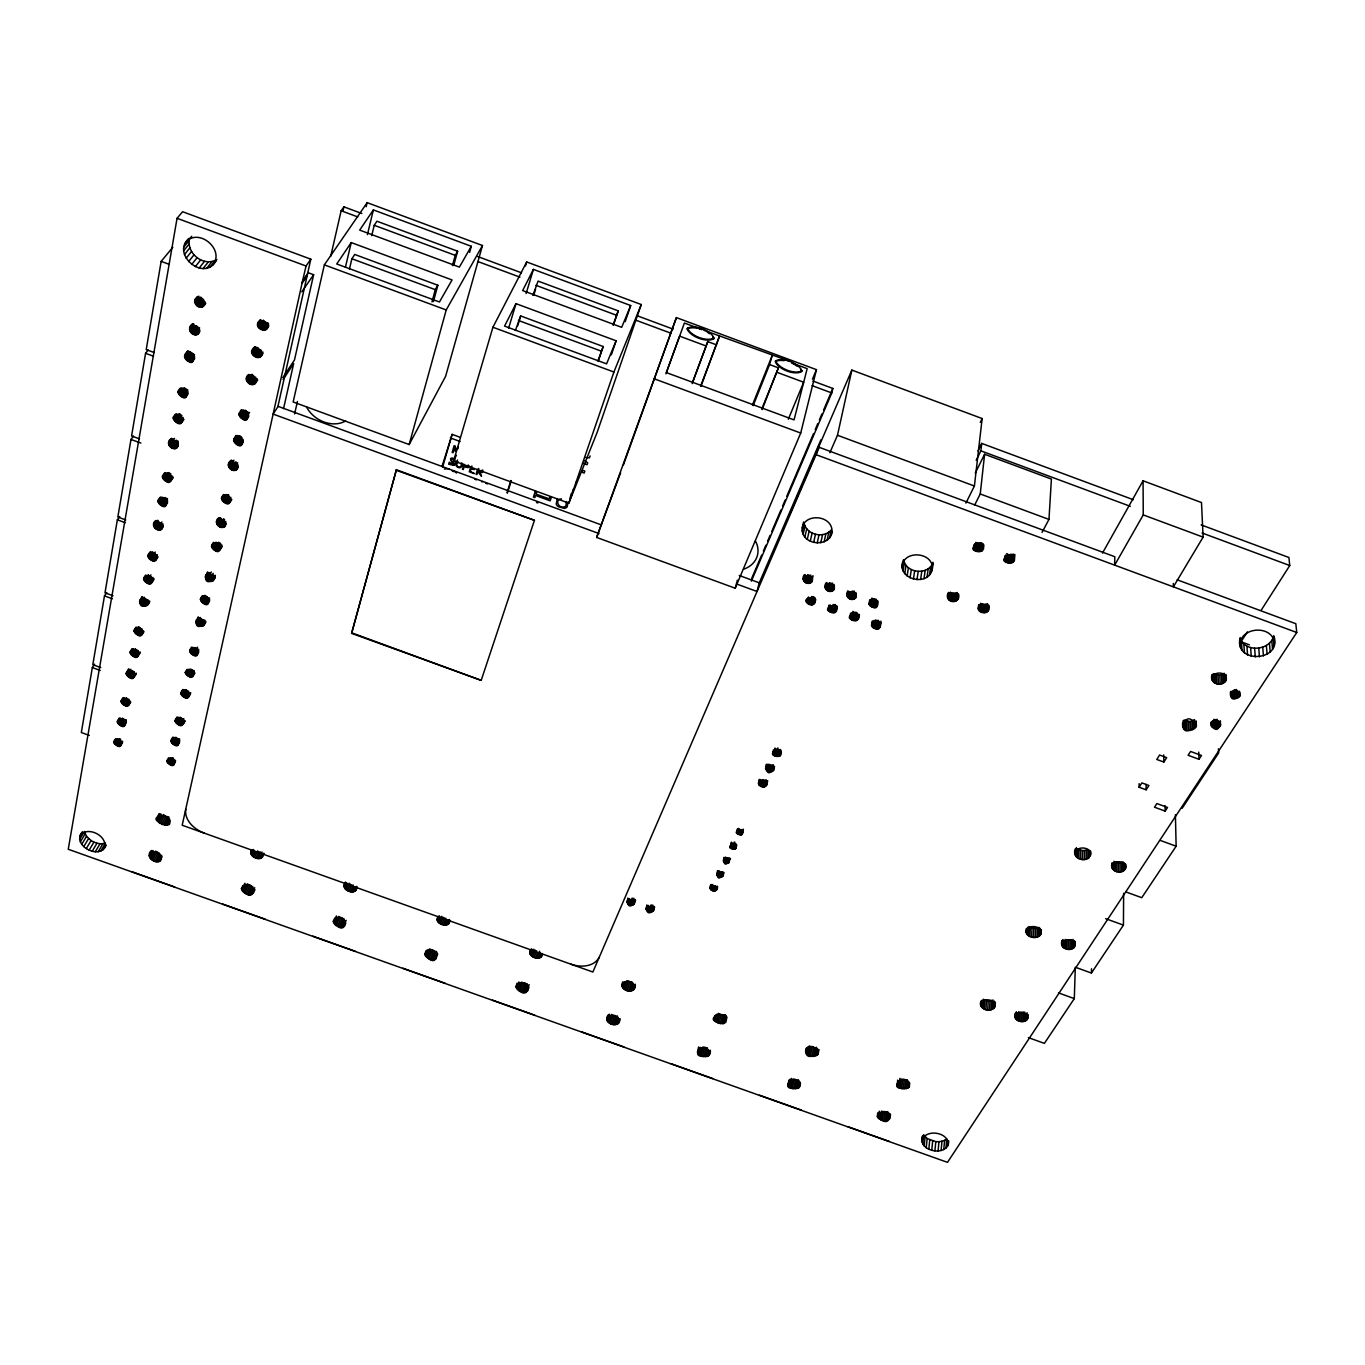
<?xml version="1.0" encoding="UTF-8"?>
<svg xmlns="http://www.w3.org/2000/svg" width="1365" height="1365" viewBox="0 0 1365 1365"><rect width="100%" height="100%" fill="white"/><g stroke="black" fill="none" stroke-linecap="round" stroke-linejoin="round"><path stroke-width="1.5" d="M869.01 603.893C878.377 588.554 881.927 618.123 869.01 603.893L869.744 599.73M871.518 625.272C880.835 610.172 884.332 639.349 871.518 625.272L872.235 621.092M1075.381 967.256L1091.403 973.04L1123.429 925.112L1123.634 893.29M1111.929 863.345C1109.506 870.682 1119.522 874.624 1124.419 870.256L1124.453 862.97M1124.419 870.256L1125.357 863.755M1125.323 869.232L1125.869 864.403M106.163 845.054C100.345 861.025 71.031 845.259 82.292 831.916M1121.723 871.689L1121.791 862.578L1123.259 861.98L1123.19 871.109M1118.396 872.03L1118.481 862.919L1115.29 862.083L1115.188 871.194M1120.085 872.013L1120.17 862.885L1121.791 862.578M877.303 1116.451C890.833 1099.388 894.826 1133.888 877.303 1116.451L877.763 1112.799M1116.724 871.757L1116.826 862.629M1112.168 868.225L1112.236 862.748M1112.833 869.369L1112.902 863.909M1113.874 870.392L1113.976 861.281M449.75 920.88C449.358 929.36 433.046 923.508 438.063 916.7M902.316 567.942C901.241 549.293 934.479 551.358 932.227 569.478C927.859 588.059 894.28 578.453 903.613 559.701C905.797 572.754 926.306 575.62 932.414 564.086L931.271 572.362M113.653 741.929C123.038 730.446 124.727 756.637 113.653 741.929L115.598 738.772M117.339 721.914C126.808 710.227 128.498 736.844 117.339 721.914L119.301 718.775M542.468 954.016C541.854 962.342 525.542 956.592 530.814 949.852M121.075 701.559C130.648 689.649 132.337 716.693 121.075 701.559L123.055 698.436M126.194 673.764C135.886 661.564 137.575 689.206 126.194 673.764L129.163 669.089M1091.403 973.04L1091.488 968.775M130.102 652.555C139.878 640.134 141.568 668.236 130.102 652.555L132.081 649.467M1075.262 848.894C1071.662 857.459 1083.264 862.868 1089.116 857.595L1089.304 850.344M1089.116 857.595L1090.26 850.992M1090.123 856.435L1090.789 851.487M134.06 630.988C143.939 618.311 145.628 646.891 134.06 630.988L136.056 627.9M1086.13 859.233L1086.369 850.173L1088.007 849.491L1087.768 858.551M139.793 599.815C163.083 597.392 133.053 617.304 141.806 596.761M948.692 1140.816C948.999 1157.537 916.853 1151.992 922.484 1136.021M1084.305 859.592L1084.561 850.532L1086.369 850.173M143.632 578.999C153.75 565.758 155.422 595.498 143.632 578.999L145.645 575.962M1080.534 859.302L1080.807 850.241L1077.599 848.706L1077.292 857.766M1082.394 859.609L1082.667 850.549L1080.807 850.241M147.847 556.084C158.067 542.587 159.739 572.839 147.847 556.084L150.884 551.562M1061.902 940.98C1059.325 948.061 1069.102 951.9 1073.846 947.822L1074.084 940.468M1073.846 947.822L1074.869 941.355M1074.682 946.866L1075.296 942.089M1028.357 1037.605L1044.396 1043.372L1074.306 998.617L1075.296 967.683M1078.794 858.67L1079.084 849.61M153.835 523.46C156.907 519.024 165.353 524.86 161.821 529.159C156.787 532.777 149.826 524.314 155.883 520.457M157.913 501.33C168.39 487.203 170.062 518.7 157.913 501.33L160.985 496.877M958.588 594.116C961.25 605.343 942.754 602.596 948.402 592.546M1071.286 949.136L1071.593 939.956L1066.833 939.973L1066.492 949.153M1075.347 855.309L1075.535 849.883M1072.685 948.59L1072.992 939.41M1076.132 856.623L1076.439 847.563M162.401 476.965C172.997 462.564 174.652 494.625 162.401 476.965L165.489 472.546M149.604 853.705C153.58 848.723 164.943 855.377 160.422 860.888C154.467 864.659 144.861 856.179 151.396 850.463M1068.095 949.426L1068.42 940.246M1069.716 949.426L1070.041 940.246M168.868 441.731C172.075 436.971 180.828 443.233 177.092 447.72C171.956 451.593 164.721 442.704 170.949 438.813M958.093 598.297L956.524 594.526L952.634 593.161L951.61 601.538M1065.007 948.607L1065.348 939.444M158.835 822.583L163.356 814.53C186.869 836.336 136.637 817.243 164.909 815.878M173.219 418.151C184.087 403.067 185.725 436.51 173.219 418.151L176.341 413.834M1062.038 945.809L1062.26 940.297M1062.721 946.883L1062.994 939.547M1063.727 947.839L1064 940.502M177.996 392.182C188.984 376.791 190.622 410.848 177.996 392.182L181.136 387.899M215.96 260.937C204.136 282.265 170.489 253.941 189.018 238.363M948.368 1144.501C948.573 1132.25 926.63 1128.65 922.109 1139.707M166.786 760.988C176.409 749.607 177.638 775.61 166.786 760.988L168.629 757.797M184.531 356.64C195.69 340.806 197.311 375.716 184.531 356.64L188.745 350.993M210.056 267.045L215.363 260.288C203.027 266.175 187.363 253.702 189.274 240.445L183.797 247.116M170.915 741.161C180.624 729.575 181.869 755.988 170.915 741.161L172.775 737.987M190.503 326.559C194.939 322.447 203.044 330.671 197.635 334.374C191.305 337.036 186.22 327.361 192.636 323.778M175.112 720.993C184.923 709.203 186.152 736.042 175.112 720.993L176.972 717.819M988.891 605.258C991.587 620.478 968.519 607.527 983.551 604.473M194.632 301.699C194.325 296.768 200.962 296.87 203.522 299.669L198.232 306.562L197.123 305.897L194.632 301.699L198.881 296.205M180.863 693.454C190.793 681.357 192.004 708.81 180.863 693.454L182.722 690.298M185.231 672.45C195.28 660.131 196.475 688.028 185.231 672.45L187.107 669.311M988.482 609.472L986.946 605.736L981.64 603.842L980.787 612.271M189.684 651.071C199.836 638.53 201.03 666.888 189.684 651.071L191.578 647.948M196.116 620.188C219.134 617.645 189.291 637.609 198.01 617.099M1026.361 928.439C1023.477 936.748 1036.359 940.656 1040.693 934.564L1040.881 930.913M1040.693 934.564L1041.41 929.684M200.416 599.576C210.824 586.455 211.984 615.973 200.416 599.576L202.327 596.488M980.599 1004.947C981.06 997.201 995.716 998.685 995.102 1006.244C992.201 1013.615 977.596 1009.725 980.906 1001.296M1036.905 937.158L1037.4 928.029L1038.953 927.398L1038.475 936.544M1039.755 935.656L1040.13 928.354M205.501 575.143C229.064 572.379 198.829 593.212 207.412 572.089M1035.165 937.482L1035.66 928.354L1037.4 928.029M211.507 546.324C222.171 532.606 223.297 563.318 211.507 546.324L213.435 543.287M1015.253 1013.359C1012.574 1020.184 1022.095 1023.938 1026.685 1020.116L1027.111 1012.745M1031.548 937.175L1032.042 928.046L1028.937 926.579L1028.408 935.707M1026.685 1020.116L1027.691 1015.543M1027.487 1019.228L1028.152 1014.519M1033.339 937.482L1033.851 928.354L1032.042 928.046M216.83 520.833C219.953 516.345 228.518 522.249 224.798 526.583C219.68 530.234 212.855 521.805 218.758 517.83M1022.777 1021.6L1023.306 1012.369L1024.791 1012.13L1024.262 1021.344M1029.858 936.561L1030.387 927.449M1025.593 1020.849L1026.019 1013.461M221.471 498.498C232.374 484.234 233.466 516.055 221.471 498.498L223.416 495.512M1019.655 1021.31L1020.218 1012.096L1026.071 1014.093L1027.947 1018.205M1021.208 1021.583L1021.754 1012.369L1023.306 1012.369M1026.497 933.387L1026.719 929.753M1027.265 934.615L1027.691 927.33M228.757 463.605C231.965 458.879 240.752 465.09 236.879 469.543C231.692 473.382 224.679 464.663 230.702 460.636M233.62 440.247C244.813 425.317 245.854 458.486 233.62 440.247L236.537 435.862M1016.976 1020.065L1017.42 1012.693M1018.222 1020.798L1018.785 1011.584M1042.058 532.401L1048.968 519.417L1051.408 479.064L984.609 454.255L975.258 473.126M185.759 809.155C184.156 820.587 194.598 829.562 204.375 833.179M238.977 414.533C250.29 399.28 251.314 433.08 238.977 414.533L241.912 410.183M1015.321 1018.136L1015.662 1012.608M1015.987 1019.16L1016.447 1011.789M246.724 377.303C250.102 372.201 259.196 378.907 255.119 383.565C249.795 387.677 242.509 378.532 248.703 374.454M259.469 349.747C269.349 362.1 242.526 356.623 254.948 346.693M265.288 322.208C275.286 333.964 249.386 330.228 260.067 320.024M1015.031 1017.044L1017.437 1013.308L1021.822 1012.557M1026.156 932.09C1026.565 923.9 1042.041 925.248 1041.222 933.336M994.607 1007.404L995.017 1001.91M995.102 1006.244L995.375 1002.575M992.509 1009.23L993.055 1001.893M993.737 1008.411L994.266 1001.074M989.352 1010.083L990.052 1000.92L993.191 1000.067M991.024 1009.793L991.707 1000.63M241.4 888.683C256.193 872.883 256.995 909.551 241.4 888.683L243.021 885.407M985.871 1009.776L986.588 1000.613L984.967 1000.033L984.25 1009.196M987.612 1010.083L988.311 1000.903L986.588 1000.613M981.725 1007.336L982.305 1000.016M982.834 1008.36L983.568 999.197M980.957 1006.176L981.401 1000.682M1012.847 562.397C1020.235 543.168 989.369 564.666 1012.847 562.397L1013.547 554.071M1013.734 561.663L1014.246 555.418M1014.383 560.759L1014.895 554.514M1010.561 563.25L1011.26 554.941L1012.472 554.617L1011.772 562.943M1061.748 944.648C1062.209 937.431 1075.944 938.574 1075.176 945.774M1008.035 563.131L1008.752 554.804L1006.568 553.729M1009.281 563.318L1009.998 554.992L1011.26 554.941M1075.023 853.91C1075.398 845.259 1091.761 846.419 1090.703 855.104M1005.032 561.22L1005.596 554.992M1005.834 562.039L1006.397 555.811M1006.858 562.687L1007.575 554.378M1004.504 560.264L1004.862 556.101M947.515 1146.481L948.01 1140.952M943.761 1149.552L944.631 1140.338L946.798 1138.973L945.945 1148.204M941.099 1150.49L941.969 1141.259L944.631 1140.338M988.141 610.445L988.533 606.231M938.079 1150.917L938.966 1141.703L941.969 1141.259M985.598 612.544L986.417 604.115L984.011 604.456L983.175 612.885M986.656 612.015L987.475 603.586M934.906 1150.849L935.81 1141.635L927.159 1138.546L923.696 1134.742L922.74 1143.938M987.509 611.315L988.124 604.985M928.814 1149.228L929.736 1140.014M984.421 612.834L985.24 604.405M931.766 1150.268L932.67 1141.055M926.221 1147.76L927.159 1138.546M981.947 612.697L982.783 604.268M1111.878 866.98C1112.304 859.353 1126.842 860.325 1125.852 868.055M978.21 608.909L978.637 604.712M978.466 609.916L978.893 605.702M924.173 1145.969L925.112 1136.772M978.995 610.837L979.643 604.524M979.797 611.639L980.65 603.228M981.913 550.982C989.096 531.668 958.486 553.286 981.913 550.982L982.561 544.789M982.783 550.232L983.431 544.038M983.431 549.327L983.858 545.198M922.04 1141.823L922.604 1136.294M979.626 551.835L980.514 543.577L981.708 543.253L980.838 551.528M977.101 551.716L978.005 543.458L975.821 542.383L974.917 550.624M978.364 551.904L979.251 543.645L980.514 543.577M974.115 549.805L974.781 543.611M974.593 505.221L980.241 493.959L984.609 454.255M975.941 551.272L976.828 543.031M973.552 548.832L974.013 544.703M908.578 1087.649C909.482 1066.782 881.5 1093.075 908.578 1087.649L909.192 1082.172M976.197 460.312L980.872 450.842L981.708 443.403L1133.325 499.709M909.329 1086.779L909.738 1083.11M904.705 1089.065L905.763 1079.937L901.19 1079.101L900.115 1088.246M965.908 503.088L974.405 486.008L982.152 418.543L851.845 370.086L803.985 481.111M906.189 1088.843L907.247 1079.698M907.503 1088.349L908.339 1081.046M901.582 1088.758L902.64 1079.63M903.135 1089.048L904.193 1079.903M333.265 921.443C348.672 905.916 348.382 942.106 333.265 921.443L334.732 918.099M898.818 1087.513L899.91 1078.367M956.302 600.856L957.292 592.478M957.155 600.139L957.889 593.86M957.769 599.269L958.264 595.089M952.838 601.726L953.845 593.348L956.251 593.007L955.261 601.385M954.084 601.675L955.091 593.297M897.078 1085.584L897.726 1080.107M897.795 1086.608L898.443 1081.131M950.467 601.112L951.49 592.751M887.915 1120.238L888.803 1112.936M888.956 1119.556L889.622 1114.079M889.69 1118.72L890.134 1115.051M890.082 1117.73L890.526 1114.079M883.633 1120.887L884.759 1111.758M948.112 598.757L948.897 592.478M948.658 599.679L949.443 593.4M885.168 1120.921L886.295 1111.793M949.46 600.481L950.484 592.12M886.636 1120.699L887.745 1111.571M880.647 1120.102L881.79 1110.974M882.097 1120.614L883.24 1111.485M947.856 597.751L948.368 593.57M877.661 1117.508L878.122 1113.857M878.36 1118.498L879.282 1111.195M879.384 1119.385L880.306 1112.083M1196.371 726.248C1184.837 702.907 1173.746 743.993 1196.371 726.248L1196.184 720.908M1212.001 678.849C1212.325 670.727 1227.732 671.239 1226.299 679.702C1223.381 687.568 1209.271 684.275 1211.83 675.317M1220.651 724.661C1201.558 710.585 1217.614 744.027 1220.464 721.095M932.312 566.475L932.875 562.329M932.227 569.478L933.08 563.284M929.514 574.938L930.657 566.646M1240.205 637.523C1233.226 664.072 1282.605 661.94 1273.886 635.919M927.04 577.054L928.2 568.761M924.02 578.606L925.197 570.314M1240.068 695.621C1232.356 679.258 1224.593 708.23 1240.068 695.621L1239.83 692.072M920.607 579.477L921.802 571.201M917.007 579.647L918.218 571.372M913.424 579.101L914.652 570.826M910.063 577.873L911.308 569.597M907.128 576.013L908.39 567.755M904.756 573.658L906.036 565.4M903.135 570.911L904.415 562.653M424.805 954.084C440.776 938.83 439.411 974.559 424.805 954.084L426.102 950.688M818.096 1054.172C811.356 1032.674 795.181 1064.854 818.096 1054.172L819.034 1049.531M815.059 1056.271L816.526 1047.262M816.338 1055.776L817.516 1048.576M817.379 1055.06L818.249 1049.651M812.056 1056.51L813.523 1047.501L809.206 1045.948L807.722 1054.957M813.608 1056.527L815.076 1047.518M879.077 628.054L880.118 621.775M809.018 1055.691L810.503 1046.699M879.811 627.422L880.852 621.143M880.34 626.654L881.022 622.457M810.486 1056.22L811.97 1047.211M876.04 628.821L877.439 620.444L878.531 620.393L877.132 628.77M799.173 1087.547C799.02 1066.628 773.597 1093.502 799.173 1087.547L800.095 1082.155M799.873 1086.694L800.487 1083.076M805.521 1051.903L806.118 1048.303M805.913 1053.012L806.817 1047.603M806.664 1054.036L807.858 1046.836M878.156 628.514L879.214 622.235M94.612 664.141L92.325 667.604L81.32 732.527L89.288 735.394M106.794 592.512L104.474 595.908L92.82 664.704L100.72 667.553M119.728 516.499L117.356 519.826L104.986 592.854L112.988 595.737M133.497 436.049L130.989 439.445L117.834 517.045L125.785 519.946M148.137 350.037L145.577 353.313L131.569 435.981L139.503 438.882M172.843 247.253L161.155 261.38L146.209 349.628L154.126 352.528M795.488 1088.963L797.024 1079.937L792.536 1079.135L790.983 1088.144M877.371 606.043L878.07 601.88M873.907 628.258L875.323 619.898M796.921 1088.724L798.44 1079.715M874.948 628.651L876.347 620.273M798.167 1088.246L799.395 1081.029M792.434 1088.656L793.969 1079.647M874.658 607.425L876.091 599.099M871.774 626.16L872.491 621.979M872.286 626.996L873.361 620.717M875.699 607.152L876.774 600.907M793.969 1088.929L795.505 1079.92M873.003 627.712L874.078 621.433M876.62 606.691L877.678 600.446M277.846 406.804L310.828 259.179L182.62 211.729L177.058 218.298L68.25 849.269L947.498 1162.349L1296.75 632.49L1295.829 623.72L1177.125 579.784M872.457 607.288L873.89 598.979L872.866 598.604L871.416 606.913M789.704 1087.41L791.256 1078.401M873.566 607.459L874.982 599.15M869.778 605.616L870.87 599.389M870.512 606.35L871.962 598.041M787.912 1085.516L788.851 1080.107M788.663 1086.523L789.908 1079.323M869.266 604.78L870 600.634M856.486 620.563C866.639 605.923 836.114 618.294 856.486 620.563L857.612 614.301M857.391 620.102L858.141 615.922M858.124 619.454L858.875 615.291M858.636 618.686L859.387 614.523M854.354 620.87L855.872 612.527L856.964 612.476M855.446 620.819L856.589 614.557M851.333 619.761L852.869 611.418M847.938 590.806C844.014 596.044 851.112 602.426 855.514 598.007L856.282 593.877M852.238 620.324L853.773 611.981M853.261 620.7L854.797 612.356L855.872 612.527M852.818 599.406L854.371 591.113M849.815 617.321L850.6 613.158M850.088 618.208L850.856 614.045M853.859 599.133L855.019 592.922M850.6 619.045L851.76 612.8M854.78 598.655L855.923 592.444M850.617 599.269L852.169 590.994M851.726 599.44L853.279 591.164M847.938 597.597L849.115 591.403M848.672 598.331L849.849 592.12M849.576 598.894L850.753 592.683M847.153 595.857L847.938 591.728M847.409 596.761L848.211 592.632M469.338 465.977L468.093 467.615L464.134 466.693L463.281 469.543L462.445 469.236L463.946 464.219M834.766 612.595C844.816 597.887 814.427 610.36 834.766 612.595L835.994 606.367M835.67 612.134L836.899 605.906M836.404 611.503L837.206 607.34M831.558 612.731L833.213 604.439M832.65 612.902L834.305 604.61M833.742 612.851L835.38 604.558M826.115 582.804C822.088 587.991 829.272 594.406 833.64 589.987L834.459 585.858M829.63 611.793L830.875 605.582M830.534 612.356L831.78 606.145M830.961 591.369L832.633 583.128M828.094 609.353L828.93 605.207M832.002 591.096L833.23 584.92M828.367 610.24L829.203 606.111M828.896 611.076L830.142 604.866M832.906 590.636L834.134 584.442M828.76 591.25L830.432 583.009M829.869 591.42L831.541 583.179M515.987 986.588C532.521 971.607 530.115 1006.875 515.987 986.588L517.113 983.141M826.064 589.578L827.344 583.401M826.815 590.294L828.077 584.135M827.719 590.874L829.408 582.633M825.279 587.82L826.115 583.708M825.552 588.742L826.815 582.565M829.476 538.1L831.183 529.995C823.47 538.868 806.34 534.79 804.104 523.051L802.262 531.104C804.565 546.921 833.367 546.785 831.95 529.484C829.749 513.513 800.675 513.684 802.262 531.104M831.131 535.472L831.968 531.429M779.978 755.92C784.704 740.768 760.97 757.473 779.978 755.92L781.07 750.784M812.021 604.9C826.013 592.939 792.57 598.587 812.021 604.9L813.779 596.642M723.587 1023.579C736.946 1006.278 694.734 1019.228 723.587 1023.579L725.463 1014.707M780.661 755.357L781.377 751.927M813.045 604.627L814.359 598.433M724.832 1023.085L726.334 1015.97M827.105 540.25L828.811 532.162M813.95 604.166L815.263 597.972M725.822 1022.351L726.948 1017.027M814.666 603.518L815.536 599.389M773.887 769.996C762.677 751.535 764.895 786.001 774.62 766.567M777.112 756.585L778.579 749.726M809.855 604.78L811.612 596.522M720.601 1023.835L722.512 1014.963L724.03 1014.963L722.153 1023.835M778.152 756.551L779.62 749.709M824.153 541.837L825.876 533.732M810.947 604.934L812.704 596.693M779.125 756.329L780.592 749.47M709.066 1055.435C708.23 1034.243 683.848 1061.561 709.066 1055.435L710.227 1050.095M716.267 1022.283L718.178 1013.41L722.512 1014.963M709.715 1054.548L710.482 1050.982M770.935 771.856L772.419 764.997M774.211 755.528L775.695 748.685M807.159 603.108L808.507 596.932M804.275 574.767C800.146 579.937 807.415 586.387 811.731 581.934L813.062 575.791M820.792 542.741L822.549 534.636M717.581 1023.033L719.491 1014.161M775.081 756.056L776.566 749.197M807.909 603.825L809.24 597.648M771.908 771.635L773.392 764.775M772.744 771.242L773.853 766.089M776.071 756.415L777.913 747.849M808.814 604.388L810.145 598.211M719.048 1023.562L720.959 1014.69M773.426 770.679L774.16 767.249M705.466 1056.868L707.411 1047.979L704.374 1047.689L702.429 1056.578M713.963 1019.194L714.731 1015.645M767.898 771.361L769.382 764.485M759.179 779.517L758.718 784.551L762.796 786.991L764.775 786.752L766.277 779.859M809.087 583.333L810.861 575.143M714.39 1020.303L715.55 1014.98M706.882 1056.629L708.418 1049.514M764.775 786.752L766.738 781.189M772.709 753.275L773.46 749.863M768.87 771.72L770.372 764.844M810.11 583.06L811.441 576.917M715.175 1021.361L716.71 1014.263M765.611 786.359L767.403 780.644M772.982 754.094L773.733 750.682M708.094 1056.135L709.254 1050.811M766.277 785.796L767.71 780.917M769.911 771.89L771.396 765.014M773.494 754.862L774.979 748.02M806.647 602.272L807.534 598.16M811.015 582.599L812.346 576.439M765.526 768.614L766.26 764.383M761.772 786.82L763.291 779.944M765.799 769.433L766.942 764.281M806.886 583.213L808.677 575.023M766.311 770.184L767.437 765.031M703.948 1056.851L705.893 1047.962M762.796 786.991L764.315 780.097M767.028 770.833L768.154 765.697M807.978 583.384L809.769 575.194M763.82 786.974L765.321 780.08M817.243 542.929L819 534.841M310.828 259.179L306.033 266.004L302.075 283.186L182.193 825.245L592.871 972.034L819.068 447.669M804.19 581.541L805.538 575.399M699.682 1055.316L701.252 1048.218M759.23 785.302L760.373 780.132M759.93 785.95L761.073 780.78M813.659 542.383L815.451 534.295M804.923 582.275L806.288 576.115M829.852 452.736L837.479 435.264L851.845 370.086M700.979 1056.049L702.924 1047.177M760.8 786.462L762.318 779.586M805.845 582.838L807.653 574.648M810.281 541.154L812.09 533.067M697.396 1052.313L698.59 1047.006M697.839 1053.405L699.017 1048.081M803.371 579.784L804.292 575.689M758.445 783.749L759.213 780.319M698.607 1054.411L700.177 1047.313M758.718 784.551L759.861 779.398M803.661 580.688L805.009 574.563M283.545 408.647L293.68 363.534L283.152 379.521M307.671 272.522L313.626 274.723L294.482 359.968L282.777 377.696M741.587 834.715C748.532 824.716 726.726 832.94 741.587 834.715L742.765 829.511M742.236 834.407L743.413 829.22M735.496 848.723C738.892 837.462 721.044 849.764 735.496 848.723L736.281 845.242M736.008 848.296L736.793 844.833M739.25 834.749L740.427 829.562M740.052 834.885L741.229 829.698M807.312 539.277L809.121 531.19M740.854 834.868L742.014 829.681M324.358 264.861L293.151 401.975L409.159 444.546L445.604 376.331L482.476 245.512L367.151 202.651L324.358 264.861L446.219 309.957L482.476 245.512M729.354 862.424C722.409 846.454 721.71 875.682 730.48 858.449M732.527 849.047L734.114 842.103M736.622 832.377L737.407 828.913M736.844 832.991L737.629 829.528M733.329 849.184L734.899 842.239M737.236 833.571L738.431 828.384M804.889 536.889L806.732 528.818M734.114 849.167L735.291 843.962M737.8 834.066L738.977 828.879M734.848 849.013L736.042 843.809M738.482 834.476L739.659 829.272M294.601 413.902L297.451 401.464M330.705 256.364L341.148 210.756L343.929 206.849L361.879 213.52M342.973 210.995L343.929 206.849M722.768 876.381C716.284 860.667 714.851 888.888 723.569 872.9M725.89 863.158L727.084 857.937M723.109 875.886L723.911 872.389M730.139 847.307L731.333 842.103M726.675 863.294L727.886 858.073M730.531 847.87L731.725 842.666M727.46 863.277L728.671 858.073M731.094 848.382L732.271 843.178M803.166 534.107L805.026 526.054M728.193 863.124L729.388 857.92M731.759 848.774L732.954 843.57M728.842 862.834L729.644 859.353M711.08 884.503C706.115 890.799 718.894 894.126 717.427 886.175M723.296 860.837L724.098 857.357M723.518 861.434L724.32 857.954M720.123 877.234L721.334 872.013M723.911 861.998L724.713 858.517M720.908 877.217L722.119 871.996M724.457 862.492L725.668 857.271M721.624 877.064L722.836 871.843M802.211 528.05L803.593 522.01M725.139 862.885L726.334 857.681M722.273 876.774L723.075 873.293M716.966 875.392L717.785 871.911M713.639 890.987L714.868 885.766M717.359 875.938L718.587 870.716M714.424 890.987L715.635 885.749M717.922 876.432L719.133 871.211M715.141 890.833L715.96 887.352M718.587 876.825L719.799 871.604M715.772 890.56L716.591 887.062M716.267 890.151L717.086 886.67M719.338 877.098L720.549 871.877M751.347 581.149L831.78 392.949L832.821 388.428L812.875 381.023M345.413 267.284L351.232 242.578L452.054 279.944L439.445 301.989L336.728 263.974L351.232 242.578M710.517 889.161L711.336 885.68M710.909 889.724L712.138 884.486M711.455 890.202L712.684 884.964M712.12 890.594L713.349 885.356M712.871 890.85L714.083 885.629M716.744 874.794L717.529 870.716M349.423 269.11L351.88 258.753L354.746 254.47L437.841 285.251L433.439 301.563M710.295 888.581L711.114 885.1M366.178 206.729L367.151 202.651M367.424 234.644L373.362 209.92L471.3 246.297L469.611 252.388M371.724 235.633L374.232 225.293L376.928 221.232L457.633 251.211L453.726 265.493M626.825 901.565C644.707 892.829 625.904 917.962 627.798 898.119M606.828 1018.973C608.5 1012.54 620.87 1015.884 619.232 1022.283C615.393 1028.152 603.176 1022.402 607.783 1015.475M800.709 433.046L816.458 369.659L676.392 317.601L596.642 537.435L735.223 588.23L800.709 433.046L653.681 378.6M621.945 985.223L625.016 981.947L632.66 982.305L630.34 991.041C625.409 991.741 619.505 986.861 622.901 981.742M645.901 908.425C663.8 899.74 644.962 924.753 646.822 904.961M630.34 991.041C639.008 989.779 632.49 980.906 626.791 980.735L624.453 989.471M653.699 910.472L654.62 907.008M632.968 990.256L634.35 985.001M633.923 989.506L635.305 984.25M634.554 988.567L635.476 985.069M650.115 912.093L651.958 905.149M651.071 912.093L652.914 905.149M651.941 911.905L653.323 906.701M631.756 990.768L633.599 983.79M652.709 911.564L654.074 906.36M653.306 911.086L654.21 907.606M625.784 990.239L628.122 981.503M647.419 911.12L648.819 905.916M617.68 1023.904L619.079 1018.648M648.239 911.598L649.638 906.394M618.618 1023.17L619.539 1019.672M627.269 990.768L629.589 982.032M619.232 1022.283L620.154 1018.768M649.16 911.922L651.003 904.978M735.223 588.23L737.373 580.142M628.821 991.041L631.142 982.305M613.602 1024.637L615.956 1015.884L612.987 1015.099L610.633 1023.852M623.344 988.55L625.221 981.554M615.103 1024.654L617.458 1015.901M645.952 909.141L646.891 905.677M646.242 909.858L647.164 906.394M646.737 910.523L648.136 905.319M616.485 1024.398L618.362 1017.403M431.988 301.904L435.281 289.653L437.841 285.251M622.065 986.349L623.003 982.868M612.083 1024.364L614.455 1015.611M622.525 987.475L623.942 982.237M607.408 1021.174L609.319 1014.178M608.227 1022.197L610.121 1015.202M609.319 1023.102L611.691 1014.366M351.607 633.36L396.396 469.748L534.432 520.321L481.197 680.367L351.607 633.36L396.396 469.748M452.429 265.595L455.228 255.357L457.633 251.211M606.947 1020.065L608.38 1014.826M409.159 444.546L446.219 309.957M632.882 905.063L634.316 899.876M633.65 904.722L635.066 899.535M634.23 904.227L635.578 900.166M629.197 904.756L630.63 899.569M630.101 905.08L632.029 898.17M631.074 905.251L632.985 898.324M632.012 905.234L633.923 898.324M626.893 902.299L627.849 898.835M627.183 903.016L628.139 899.552M627.678 903.681L629.129 898.494M628.361 904.278L629.811 899.091M762.148 409.517L778.408 367.85L769.587 364.574L772.146 355.634L752.422 404.996M710.261 887.984C711.097 884.52 717.666 886.209 716.608 889.656M356.675 887.608C356.521 896.242 340.158 890.287 344.935 883.411M803.354 578.862C804.463 572.805 815.468 576.644 811.731 581.934M758.411 782.947C759.469 778.221 768.307 780.439 766.738 785.131M442.004 466.557L452.122 434.36L459.92 437.227M442.618 467.052L452.122 434.36M825.262 586.916C826.388 580.876 837.393 584.681 833.64 589.987M449.46 469.287L448.658 469.099M453.624 460.875L492.919 327.242L526.685 261.961L641.26 304.531L597.205 432.21L568.847 503.156L453.624 460.875L456.388 455.279M455.04 459.101L453.231 458.316A3.259 2.645 27.8 0 0 451.815 458.077C446.44 458.213 460.858 470.823 449.273 462.155L448.675 464.185L453.743 465.311A2.116 1.723 27.7 0 0 454.34 463.127C448.539 460.005 452.992 456.883 455.21 461.285M457.616 460.039C451.269 465.823 462.581 472.256 462.291 463.349M458.026 461.797C453.538 466.728 462.325 470.038 461.438 463.042M525.491 265.936L526.685 261.961M508.633 328.163L515.987 303.661L616.127 340.789L611.332 354.849M470.771 466.728L469.27 471.744L474.338 473.604L470.277 471.454L471.027 468.963L474.338 469.509L471.215 468.366L471.932 465.96M847.153 594.952C848.313 588.946 859.319 592.734 855.514 598.007M526.122 293.526L533.408 269.383L630.698 305.538L625.204 321.645M515.356 330.535L520.662 315.946L603.193 346.522L598.433 360.667M517.608 326.013L520.662 315.946M477.596 469.236L476.078 474.235L476.914 474.542L477.784 471.693L481.521 476.231L480.019 472.478L481.828 472.529A2.167 1.775 26.6 0 0 482.732 471.829L482.852 470.14M478.757 468.468L477.955 471.096L481.214 471.949L481.999 470.208M532.862 295.437L538.066 281.088L618.243 310.862L613.533 324.802M533.766 295.198L535.609 289.158M483.039 481.589L481.572 481.726M540.148 957.616L541.24 954.169M541.205 956.967L542.297 953.538M507.029 492.663L510.902 480.514M507.371 493.072L511.244 480.941M525.764 992.065L527.965 985.155M526.924 991.536L529.125 984.643M537.418 958.145L539.602 951.269M527.811 990.802L528.92 987.356M538.868 958.008L540.506 952.855M532.947 956.967L535.165 950.074M522.914 992.321L525.696 983.687L527.163 983.704L524.399 992.321M534.363 957.599L536.582 950.723M535.882 958.008L537.537 952.855M518.615 990.785L521.396 982.169L525.696 983.687M530.712 955.108L532.384 949.955M519.929 991.519L522.71 982.902M531.702 956.114L533.92 949.238M521.396 992.048L524.177 983.431M516.141 987.697L517.267 984.25M516.653 988.806L518.888 981.913M517.489 989.864L519.724 982.971M529.688 952.855L530.797 949.426M530.029 953.999L531.702 948.846M700.962 386.278L719.526 336.08L700.74 385.851M597.904 361.077L603.193 346.522M613.039 325.177L618.243 310.862M212.786 264.998C224.884 250.512 200.433 228.484 186.834 241.025M692.192 383.616L707.753 341.608L716.591 344.884M947.89 596.727L949.682 594.167L953.145 593.28M572.31 492.356L573.539 488.772M568.847 503.156L613.909 372.014L641.26 304.531M590.107 455.893L589.458 457.787L585.687 457.531M623.481 464.817L676.392 317.601M665.915 373.874L679.599 336.148L706.251 346.045M687.209 329.016L687.499 328.231A15.322 7.576 20.8 0 1 702.258 328.777A15.322 7.576 20.8 0 1 713.963 338.059L713.656 338.827A15.254 7.508 20.8 0 1 698.914 338.315A15.254 7.508 20.8 0 1 687.209 329.016A15.322 7.576 20.8 0 1 696.321 328.061M699.136 328.658A15.322 7.576 20.8 0 1 701.968 329.562L702.258 328.777M596.642 537.435L620.614 472.785M434.684 959.595L437.227 952.804M447.601 924.549L449.495 919.464M448.624 923.883L449.887 920.505M435.827 959.066L437.721 953.964M692.993 381.074L707.753 341.608M431.886 959.868L435.077 951.371L429.634 948.914L426.409 957.394M444.905 925.095L446.816 920.01M446.338 924.958L448.232 919.874M433.353 959.868L436.527 951.371M427.552 958.315L430.76 949.835M440.434 923.917L442.994 917.144M428.9 959.066L432.108 950.586M441.868 924.566L444.427 917.792M430.367 959.595L433.558 951.098M443.386 924.958L445.928 918.184M424.993 955.21L426.938 950.125M438.148 922.04L440.076 916.956M425.556 956.336L428.115 949.545M439.172 923.047L441.748 916.29M437.056 919.754L438.336 916.376M437.431 920.914L439.359 915.83M104.286 848.262C108.552 836.404 88.333 825.757 80.364 835.107M820.894 439.837L759.077 583.316M753.173 405.627L769.587 364.574M775.576 360.94L775.269 361.725A15.22 7.49 22.1 0 0 787.213 371.126A15.22 7.49 22.1 0 0 801.613 371.519L801.938 370.734A15.288 7.542 22.1 0 0 789.96 361.367A15.288 7.542 22.1 0 0 775.576 360.94A15.22 7.473 22.1 0 0 787.537 370.342A15.22 7.473 22.1 0 0 801.938 370.734M761.858 408.835L778.408 367.85M789.96 361.367L703.913 330.279M481.197 680.367L351.863 632.865M616.127 340.789L606.572 363.858L504.572 326.099L515.987 303.661M630.698 305.538L621.689 327.327L522.641 290.574L533.408 269.383M788.322 419.226L803.678 382.234L777.146 372.372M812.465 379.18L816.458 369.659M534.432 520.321L396.14 470.225M751.654 578.504L761.704 554.992M763.376 551.068L765.884 545.198M767.557 541.274L770.065 535.404M771.737 531.48L780.951 509.93M782.623 506.006L785.131 500.119M786.803 496.212L813.574 433.507M815.246 429.583L817.754 423.696M819.427 419.789L821.952 413.902M823.624 409.995L832.821 388.428M343.28 927.006L346.147 920.317M344.372 926.46L345.806 923.115M354.678 891.345L356.845 886.346M355.668 890.68L357.118 887.335M340.516 927.296L344.117 918.935M341.967 927.279L344.85 920.59M788.868 516.175L793.901 504.487M795.59 500.597L798.098 494.744M799.788 490.854L802.296 485.019M336.165 925.743L339.783 917.382L338.639 916.444L335.005 924.805M352.034 891.925L354.217 886.926M337.53 926.494L341.148 918.15L339.783 917.382M353.45 891.772L355.617 886.772M338.998 927.023L342.615 918.662L341.148 918.15M334.101 923.73L337.001 917.058M349.013 891.379L351.914 884.725M350.532 891.789L353.433 885.117M345.243 888.837L347.427 883.837M346.3 889.861L349.201 883.206M333.504 922.586L336.421 915.915M347.58 890.731L350.481 884.076M343.997 885.373L345.447 882.046M344.048 886.516L345.516 883.189M344.475 887.694L346.676 882.711M1240.427 641.021C1245.324 626.125 1272.726 626.262 1274.501 642.949M1239.949 638.701C1245.562 652.197 1268.358 650.866 1273.238 637.404L1274.023 646.191M251.501 894.297L254.726 887.711M252.576 893.734L254.18 890.441M253.361 892.949L254.965 889.656M980.292 422.365L982.152 418.543M247.287 894.331L251.314 886.107L249.846 885.578L245.802 893.802M248.788 894.587L252.815 886.363M250.222 894.587L253.446 888.001M251.45 850.003C248.225 855.326 256.808 860.411 261.415 858.022L263.837 853.108M244.42 893.034L248.464 884.827L247.287 883.872L243.226 892.096M261.415 858.022L263.974 854.046M977.988 450.945L981.708 443.403M242.287 891.004L245.546 884.435M258.821 858.619L262.063 852.05M260.203 858.449L262.643 853.535M254.351 857.425L257.61 850.873M255.801 858.09L259.06 851.538M241.673 889.843L244.932 883.274M257.32 858.483L260.561 851.931M251.962 855.514L254.419 850.6M253.054 856.555L255.494 851.641M250.699 853.159L252.337 849.9M251.177 854.354L253.617 849.457M575.672 483.056L576.115 482.186M158.135 861.759L161.684 855.275M159.398 861.452L162.06 856.589M155.201 861.503L159.671 853.415L155.593 851.163L151.106 859.25M156.702 861.776L160.268 855.292M152.334 860.206L156.804 852.118M153.716 860.974L158.186 852.886M167.247 824.801L169.942 819.973M149.485 856.981L153.085 850.514M168.305 824.221L170.096 820.996M150.15 858.158L153.733 851.692M164.517 825.16L169.021 817.106L165.984 816.304L161.48 824.358M149.16 855.804L151.856 850.958M165.967 825.125L169.55 818.676M160.063 823.573L164.585 815.519M162.998 824.887L167.503 816.833M157.845 821.457L161.48 815.007M1102.493 553.064L1143.068 480.804L1201.49 502.542L1203.111 537.128L1173.388 586.848L1173.303 583.435M156.907 817.874L159.125 813.642M156.856 819.034L159.586 814.205M157.18 820.246L160.814 813.813M1143.068 480.804L1143.256 514.912L1114.676 565.127L1114.795 556.715L818.079 446.901L816.253 454.75L1296.75 632.49M471.3 246.297L459.391 267.113L359.678 230.105L373.362 209.92M170.847 764.946L173.594 760.151M171.853 765.117L174.601 760.322M172.826 765.082L175.573 760.305M173.679 764.861L175.505 761.67M168.083 763.393L170.847 758.599M168.902 764.059L172.587 757.677M169.84 764.571L173.509 758.206M175.01 745.171L178.696 738.806M176.034 745.341L179.702 738.977M166.991 761.807L168.833 758.616M177.006 745.307L179.753 740.547M167.434 762.625L170.198 757.848M177.859 745.085L179.702 741.895M172.229 743.601L175.914 737.236M183.354 723.945L185.196 720.788M173.048 744.266L176.733 737.919M174.003 744.812L177.689 738.448M179.242 725.054L182.944 718.724M170.949 740.359L172.809 737.185M180.265 725.225L183.968 718.894M171.137 741.997L173.901 737.236M181.255 725.19L184.019 720.447M171.581 742.816L174.345 738.056M182.125 724.969L183.968 721.795M182.842 724.542L184.684 721.368M176.443 723.467L180.146 717.137M102.819 849.917L105.634 845.106M177.262 724.15L180.965 717.819M178.218 724.696L181.92 718.348M187.943 697.481L190.725 692.755M175.164 720.174L177.006 717.017M188.66 697.054L190.52 693.898M98.195 851.726L102.904 843.707L105.446 843.075L100.754 851.095M175.334 721.846L178.115 717.086M175.778 722.682L178.559 717.939M185.026 697.6L188.745 691.287M95.294 851.76L100.02 843.741L102.904 843.707M186.067 697.771L188.848 693.045M187.056 697.737L189.837 692.993M182.193 695.979L185.913 689.683M183.029 696.679L186.749 690.366M92.24 851.231L96.966 843.212L100.02 843.741M183.985 697.225L187.705 690.912M189.428 676.648L193.165 670.369M180.897 692.618L182.774 689.479M190.486 676.818L194.205 670.539M181.067 694.324L183.866 689.598M191.475 676.784L194.274 672.075M89.169 850.139L93.929 842.137L96.966 843.212M181.528 695.177L184.326 690.451M192.38 676.528L194.24 673.389M193.113 676.085L194.973 672.945M187.415 675.726L191.151 669.447M188.387 676.272L192.124 669.993M86.302 848.552L91.063 840.55L86.524 836.318L84.408 831.473L79.597 839.475M81.746 844.321L86.524 836.318M194.973 655.507L198.727 649.262M195.997 655.473L198.795 650.781M185.452 673.32L187.329 670.198M196.884 655.217L198.761 652.095M185.896 674.208L188.711 669.498M83.777 846.59L88.554 838.588M186.578 675.01L189.377 670.317M80.313 841.898L85.125 833.913M192.857 654.961L197.55 647.146M193.915 655.337L197.669 649.092M189.906 651.958L192.721 647.283M190.366 652.845L193.182 648.17M79.614 837.154L82.497 832.36M191.032 653.681L194.786 647.437M191.885 654.398L195.639 648.153M202.139 626.347L204.972 621.689M203.061 626.074L205.876 621.416M203.812 625.614L205.688 622.508M189.735 650.218L191.612 647.095M198.983 625.835L202.754 619.625M200.041 626.211L203.812 620.017M201.116 626.381L204.887 620.188M196.458 623.686L200.228 617.492M197.123 624.522L200.911 618.328M197.993 625.255L201.764 619.062M118.789 746.075L121.69 741.349M205.808 604.166L209.579 597.989M119.745 746.058L122.645 741.314M195.775 621.86L198.608 617.219M206.849 604.115L209.664 599.491M120.598 745.819L122.526 742.662M195.997 622.781L198.829 618.123M207.77 603.842L209.647 600.754M202.651 603.023L206.439 596.846M115.837 745.017L119.71 738.704M116.776 745.546L120.649 739.233M203.658 603.603L207.429 597.426M204.716 603.995L208.504 597.819M117.782 745.904L120.683 741.178M123.481 726.095L126.382 721.368M200.638 600.498L203.487 595.891M212.565 581.2L215.397 576.593M213.315 580.705L215.209 577.651M113.892 742.765L115.837 739.608M124.334 725.856L126.28 722.716M201.099 601.419L204.904 595.259M114.336 743.584L117.254 738.857M201.781 602.289L205.586 596.113M115.001 744.352L117.919 739.625M119.523 725.054L123.43 718.758M120.478 725.6L124.369 719.304M209.493 581.354L213.281 575.228M121.485 725.958L125.375 719.662M210.585 581.541L214.373 575.399M200.467 598.672L202.361 595.601M122.509 726.129L126.399 719.833M211.626 581.473L215.414 575.347M128.139 705.551L130.084 702.412M117.561 722.768L120.495 718.041M206.525 579.63L211.285 571.969M128.839 705.125L130.784 701.985M118.021 723.604L120.956 718.877M207.395 580.381L211.2 574.255M118.687 724.371L122.594 718.092M208.401 580.961L213.162 573.3M124.249 705.296L128.156 699.017M205.142 576.866L208.009 572.276M125.273 705.654L129.18 699.392M205.364 577.822L208.231 573.232M126.297 705.824L129.231 701.132M205.825 578.76L209.647 572.635M117.356 721.112L119.318 717.973M127.269 705.79L130.204 701.098M121.775 703.265L124.727 698.573M218.059 551.016L221.864 544.925M122.441 704.067L126.365 697.788M219.014 550.726L221.864 546.154M123.294 704.75L127.201 698.488M219.782 550.214L222.256 546.495M214.8 550.505L218.622 544.413M121.093 700.74L123.072 697.617M215.892 550.897L220.669 543.287M121.314 702.412L124.249 697.72M217.001 551.068L220.823 544.993M130.426 677.927L134.367 671.699M212.206 548.252L216.028 542.178M131.467 678.115L134.418 673.44M212.906 549.139L216.728 543.065M132.456 678.064L135.391 673.389M133.326 677.825L136.261 673.15M213.776 549.907L218.571 542.297L219.577 542.895M134.043 677.381L136.005 674.259M127.576 676.306L130.528 671.648M221.983 527.453L225.822 521.413M128.429 677.006L132.371 670.778M211.575 545.386L213.486 542.349M223.058 527.385L225.925 522.863M224.014 527.095L225.925 524.075M129.385 677.569L133.326 671.324M211.729 547.297L214.612 542.741M599.303 957.104C594.099 967.12 580.517 967.597 571.048 964.219M126.211 672.928L128.464 669.072M136.398 656.923L139.367 652.265M137.285 656.667L140.237 652.009M219.765 526.873L224.56 519.331M138.001 656.224L139.981 653.118M126.433 674.634L129.385 669.976M126.894 675.504L130.852 669.277M220.874 527.282L224.696 521.242M1139.127 787.247L1141.874 782.913L1148.903 785.489L1146.139 789.806L1139.127 787.247L1139.127 783.646M217.137 524.587L220.994 518.564M133.309 656.411L137.268 650.218M217.837 525.491L221.693 519.468M134.367 656.804L138.309 650.593M135.408 656.975L138.377 652.316M218.741 526.276L223.536 518.734M130.801 654.33L133.77 649.689M216.506 521.686L218.434 518.666M228.143 503.327L231.026 498.839M131.484 655.149L135.442 648.955M216.455 522.624L219.338 518.12M229.115 503.02L231.026 500.034M229.9 502.491L231.811 499.505M132.337 655.865L136.295 649.655M216.66 523.614L220.516 517.591M1163.867 762.062L1166.683 757.643L1159.585 755.033L1156.769 759.469L1163.867 762.062L1163.731 754.896M1240.461 642.676L1247.354 631.91M1261.106 610.377L1289.754 565.537L1288.918 557.5L1201.149 524.894M139.418 635.459L142.404 630.818M224.815 502.815L228.672 496.826M130.119 651.719L132.098 648.614M140.424 635.408L143.393 630.784M141.312 635.152L143.291 632.063M225.925 503.224L229.781 497.235M130.323 653.46L133.309 648.802M142.045 634.691L144.025 631.603M227.068 503.395L230.907 497.406M136.329 634.333L140.305 628.156M222.887 501.416L226.744 495.427M137.302 634.896L141.278 628.736M138.36 635.288L142.335 629.111M223.775 502.201L228.603 494.71M134.299 631.893L137.285 627.269M221.54 497.525L223.468 494.539M134.777 632.78L138.752 626.62M221.693 499.505L224.594 495.017M135.459 633.616L139.435 627.439M222.171 500.494L226.027 494.505M147.556 605.258L149.553 602.187M236.077 470.089L238.005 467.12M134.094 630.118L136.091 627.03M143.837 605.889L147.829 599.747M232.869 470.311L237.698 462.889M144.895 606.06L147.898 601.453M145.918 606.009L148.904 601.402M234.012 470.481L237.868 464.544M146.823 605.736L149.809 601.129M235.104 470.413L237.988 465.96M141.772 604.917L145.765 598.791M230.685 469.27L235.531 461.865L236.572 462.479L231.726 469.884M142.762 605.497L146.772 599.371M1165.164 811.1L1167.536 807.466L1156.872 803.558L1154.5 807.21L1165.164 811.1L1165.062 805.674M1198.999 759.281L1201.49 755.476L1190.587 751.467L1188.113 755.289L1198.999 759.281L1198.726 752.098M139.486 601.504L142.506 596.914M151.771 582.804L153.767 579.767M228.569 466.506L232.46 460.602M139.725 602.426L142.728 597.836M229.064 467.53L233.91 460.124M140.203 603.347L144.212 597.222M140.902 604.183L144.912 598.058M229.764 468.468L233.654 462.53M148 583.452L152.027 577.361M239.319 445.331L243.192 439.445M149.092 583.623L153.102 577.532M240.411 445.246L243.311 440.844M150.116 583.572L153.119 578.999M228.416 464.492L231.333 460.056M241.4 444.922L243.345 441.987M228.365 465.482L231.282 461.046M151.02 583.299L154.023 578.726M145.048 581.729L149.075 575.638M145.918 582.48L150.952 574.87M237.015 444.734L241.861 437.397M146.925 583.06L150.952 576.968M238.158 445.161L242.032 439.274M1182.124 808.302L1218.672 752.917L1218.45 748.805M156.054 559.94L158.067 556.92M234.319 442.328L238.21 436.459M143.854 579.937L146.891 575.382M235.036 443.284L239.899 435.947L240.82 436.766L235.957 444.103M144.349 580.876L148.375 574.784M152.249 560.606L156.292 554.548M233.671 439.24L235.974 435.401M246.843 419.277L248.771 416.359M153.341 560.776L157.385 554.719M154.382 560.725L157.402 556.186M233.825 441.304L237.732 435.435M143.649 578.095L145.68 575.057M155.303 560.435L157.316 557.415M243.55 419.516L248.413 412.23M150.15 559.616L155.201 552.057M151.174 560.213L155.201 554.156M244.727 419.686L249.573 412.418M245.837 419.601L248.754 415.233M1175.401 814.683L1176.135 846.215L1141.754 897.692L1125.733 891.874M148.068 557.039L151.123 552.518M241.332 418.441L246.212 411.172L245.29 410.353L240.411 417.622M148.563 557.995L152.607 551.938M242.407 419.089L247.27 411.821M149.263 558.865L153.307 552.808M239.199 415.591L243.106 409.79M239.677 416.649L243.584 410.831M147.864 555.163L149.894 552.143M159.074 530.029L163.135 524.024M160.132 529.961L163.169 525.457M239.046 413.51L241.349 409.671M161.07 529.671L163.083 526.668M155.849 528.852L159.91 522.846M254.265 384.145L257.2 379.845M255.119 383.565L257.678 379.897M156.873 529.449L161.957 521.959M157.982 529.842L162.043 523.853M250.938 384.401L255.835 377.235M154.245 527.18L158.323 521.191M252.133 384.589L256.023 378.839M154.945 528.084L159.023 522.078M253.259 384.486L257.166 378.753M164.585 506.125L167.639 501.655M248.686 383.326L253.6 376.143L251.928 374.317L247.014 381.483M165.523 505.818L167.571 502.832M153.545 524.296L155.593 521.311M153.511 525.235L156.583 520.747M249.778 383.974L254.675 376.808L253.6 376.143M153.75 526.225L157.828 520.236M161.292 505.613L166.411 498.157M162.401 506.006L167.503 498.566M247.747 382.473L252.662 375.307M163.527 506.176L167.605 500.221M259.964 357.289L262.899 353.023M159.364 504.214L163.459 498.259M260.8 356.692L262.762 353.842M246.383 378.259L248.345 375.392M246.314 379.316L249.266 375.017M160.268 504.999L165.37 497.56M246.536 380.408L250.46 374.675M157.948 500.375L159.995 497.406M256.586 357.562L261.5 350.464L255.989 348.467L252.354 350.344M301.819 291.82L313.626 274.723M257.78 357.732L261.705 352.051M158.152 502.32L161.224 497.867M258.923 357.647L262.848 351.965M158.647 503.31L162.742 497.355M254.317 356.47L259.231 349.372L257.558 347.512L252.627 354.593M168.049 481.896L172.144 475.975M169.124 481.828L172.195 477.392M255.409 357.135L260.323 350.037M170.079 481.521L173.15 477.085M170.864 480.975L172.894 478.023M164.756 480.702L169.891 473.314M302.075 283.186L306.869 276.293M165.813 481.316L170.932 473.928M253.378 355.6L258.292 348.519M166.922 481.726L171.017 475.805M266.619 329.272L268.581 326.474M251.996 351.317L254.965 347.068M163.135 478.979L167.247 473.075M251.928 352.392L255.869 346.727M163.851 479.9L168.987 472.529M252.15 353.501L256.091 347.836M302.774 280.695L307.569 273.819M302.501 281.514L307.296 274.621M302.279 282.333L307.057 275.457M263.564 330.364L268.478 323.334L261.773 320.912L258.087 322.822M162.435 475.993L164.5 473.041M264.725 330.262L268.649 324.648M265.765 329.886L268.7 325.672M162.64 477.989L165.728 473.553M261.159 329.75L266.09 322.737M262.353 330.176L267.267 323.164M259.111 328.197L264.042 321.185L263.308 320.161L258.36 327.173M174.259 448.658L178.371 442.823M175.334 448.59L178.423 444.205M176.307 448.266L178.354 445.348M260.067 329.067L264.998 322.055L264.042 321.185M170.915 447.447L176.085 440.144L177.143 440.776L171.973 448.078M257.644 324.921L260.613 320.724M257.866 326.047L261.824 320.451M173.116 448.488L178.269 441.185M169.26 445.69L174.447 438.404M169.994 446.628L174.14 440.793M257.729 323.812L260.698 319.615M181.869 422.297L183.934 419.396M168.56 442.635L171.683 438.267M168.526 443.625L171.632 439.257M168.765 444.666L172.911 438.847M177.825 423.099L181.972 417.298M178.986 423.269L183.132 417.485M180.078 423.184L183.183 418.85M181.067 422.86L183.132 419.959M262.37 857.339L263.24 854.217M175.624 422.041L180.811 414.806L179.89 413.987L174.686 421.222M176.682 422.672L181.869 415.438M173.952 420.249L178.115 414.482M173.253 417.144L175.334 414.26M173.457 419.226L176.58 414.892M183.814 397.386L187.978 391.653M184.923 397.3L188.046 393.001M185.913 396.959L187.978 394.093M180.419 396.14L185.64 388.974L184.702 388.138L179.48 395.304M181.494 396.788L186.698 389.622L187.858 390.049L182.654 397.198M198.232 306.562C203.522 309.787 207.241 301.716 202.174 298.952M178.73 394.331L182.91 388.598M178.03 391.158L180.129 388.291M178.235 393.274L181.374 388.974M192.55 361.486L194.632 358.671M189.24 361.759L194.478 354.695L191.288 352.767L186.032 359.814M190.417 361.93L194.615 356.282M191.544 361.844L194.683 357.596M186.988 360.667L192.226 353.62M188.08 361.333L193.318 354.269M185.282 358.824L190.537 351.778M184.906 354.61L187.602 350.993M184.582 355.565L187.739 351.351M184.77 357.732L188.984 352.102M196.611 334.732L199.768 330.552M197.635 334.374L199.717 331.576M194.291 334.664L199.546 327.685M195.485 334.835L199.682 329.238M192.004 333.555L197.277 326.576L196.321 325.706L191.049 332.685M193.096 334.22L198.369 327.242M189.769 330.569L194.001 325.007M190.281 331.678L194.513 326.099M189.581 328.351L192.755 324.188M189.53 329.443L193.762 323.88M201.781 307.074L204.938 302.945M202.805 306.698L204.921 303.951M203.641 306.084L205.757 303.32M199.427 307.006L203.658 301.494M200.638 307.176L204.852 301.665M196.15 305.009L201.457 298.116L200.706 297.092L195.4 303.968M197.123 305.897L202.412 299.003L201.457 298.116M194.871 302.859L199.119 297.348M195.024 299.6L197.14 296.853M194.683 300.59L197.874 296.478M557.347 498.856L556.186 503.992A5.562 4.573 22.9 0 0 558.183 506.654L564.223 508.394A5.818 4.795 22.9 0 0 567.072 507.029L568.232 501.893M214.766 262.251L216.881 259.555M206.746 268.274L212.07 261.517M203.044 268.632L208.367 261.858M199.154 268.069L204.511 261.312M195.297 266.653L200.689 259.896M191.714 264.452L197.123 257.712M188.592 261.585L194.018 254.846M186.118 258.207L191.561 251.484M184.446 254.538L189.889 247.833M183.644 250.768L189.121 244.079M184.872 243.806L189.257 238.483M189.547 238.943L191.731 236.281M458.077 448.351L455.04 451.115L454.647 447.106L453.009 452.736L452.173 452.429L454.136 445.655L455.245 446.065L455.654 450.143L458.179 447.14M570.041 498.225L571.304 493.567M444.325 469.014L448.13 468.724M1213.912 682.483L1213.485 673.679L1219.764 675.283L1224.251 673.303L1224.746 682.125M1184.035 719.986L1190.195 721.573L1194.546 719.679L1194.87 728.586M561.51 498.907C554.6 498.788 558.063 508.48 563.728 506.927A4.232 3.481 22.9 0 0 565.929 505.988L566.356 501.484M1082.667 850.549L1084.561 850.532M1118.481 862.919L1120.17 862.885M1033.851 928.354L1035.66 928.354M988.311 1000.903L990.052 1000.92M935.81 1141.635L938.966 1141.703M978.005 543.458L979.251 543.645M1008.752 554.804L1009.998 554.992M536.564 502.576L537.861 502.951M131.893 871.723L174.771 886.994M222.546 904.005L265.271 919.208M312.875 936.168L355.429 951.32M402.863 968.212L445.263 983.312M492.509 1000.135L534.756 1015.168M581.831 1031.94L623.907 1046.921M670.812 1063.625L712.735 1078.555M759.469 1095.191L801.238 1110.052M847.802 1126.637L889.417 1141.464M92.325 667.604L100.225 670.437M104.474 595.908L112.459 598.791M1058.489 992.901L1074.306 998.617M117.356 519.826L125.307 522.71M1105.633 918.662L1123.429 925.112M130.989 439.445L140.885 443.062M1160.301 840.431L1176.135 846.215M450.331 437.909L460.09 441.492M464.322 466.079L467.598 466.949L468.195 464.936M145.577 353.313L153.494 356.214M601.521 524.962L278.136 406.361L273.119 414.09L599.064 533.579M739.25 575.484L759.213 582.804L757.029 591.489L737.032 584.152M452.259 470.976L454.05 471.625M474.781 479.234L476.487 479.849M485.838 483.278L487.527 483.91M1239.744 641.294L1249.402 644.86M161.155 261.38L169.089 264.298M583.435 463.366L587.052 464.714L587.701 462.837L584.647 460.568M341.148 210.756L357.749 216.916M477.955 261.568L519.929 277.146M635.851 320.195L670.795 333.162M812.056 385.63L831.78 392.949M374.232 225.293L455.228 255.357M535.95 285.336L616.4 315.213M980.872 450.842L1130.322 506.33M1202.07 532.981L1289.754 565.537M1143.256 514.912L1203.111 537.128M837.479 435.264L974.405 486.008M351.88 258.753L435.281 289.653M518.41 320.451L601.248 351.129M980.241 493.959L1048.968 519.417M492.919 327.242L613.909 372.014M177.058 218.298L306.033 266.004M701.968 329.562L684.394 323.027L666.342 372.577L794.055 419.891L807.159 368.652L791.598 362.868M477.614 256.501L521.515 272.812M637.267 315.793L673.184 329.136M454.221 471.027L456.473 473.041M91.063 840.55L93.929 842.137M185.64 388.974L186.698 389.622M1273.682 636.226L1273.989 639.724M1271.788 640.475L1272.555 649.262M1269.45 643.222L1270.201 652.026M1266.362 645.474L1267.112 654.279M1262.727 647.112L1263.444 655.9M1258.735 648.034L1259.417 656.821M1254.606 648.187L1255.288 656.975M1250.613 647.573L1251.261 656.36M1246.945 646.208L1247.576 654.995M1243.839 644.212L1244.453 652.982M1241.45 641.652L1242.048 650.405M1240.068 640.441L1240.546 647.454M1239.318 691.168L1239.659 696.491M1238.652 691.936L1239.01 697.259M1237.68 690.775L1238.123 697.89M1236.536 689.462L1237.1 698.334M1235.393 689.717L1235.956 698.59M1234.216 689.752L1234.779 698.624M1233.192 691.338L1233.619 698.453M1232.134 690.963L1232.578 698.061M1231.349 692.157L1231.674 697.481M1230.684 691.441L1230.991 696.764M1230.343 692.379L1230.565 695.928M1225.992 674.395L1226.299 679.702M1225.412 675.692L1225.702 680.981M1222.972 674.225L1223.449 683.063M1221.453 674.907L1221.931 683.746M1219.764 675.283L1220.242 684.121M1218.041 675.351L1218.501 684.172M1220.344 721.983L1220.532 725.549M1219.866 721.027L1220.139 726.385M1219.218 721.778L1219.491 727.136M1216.351 675.078L1216.795 683.916M1218.28 720.601L1218.638 727.75M1214.799 674.515L1215.242 683.336M1217.17 719.253L1217.614 728.193M1216.061 719.491L1216.505 728.432M1212.547 674.361L1212.905 681.408M1214.901 719.526L1215.328 728.466M1211.984 674.89L1212.239 680.179M1213.775 719.355L1214.202 728.279M1212.82 720.754L1213.161 727.903M1212.035 721.983L1212.274 727.34M1211.438 723.058L1211.608 726.624M1210.994 722.256L1211.165 725.822M1195.621 722.153L1195.808 727.494M1193.317 720.583L1193.624 729.49M1191.833 721.215L1192.14 730.139M1190.195 721.573L1190.502 730.497M1188.505 721.624L1188.796 730.548M1186.85 721.368L1187.123 730.275M1185.332 720.805L1185.605 729.712M1184.086 721.761L1184.291 728.893M1183.08 720.737L1183.284 727.852M1182.534 723.092L1182.636 726.641M1146.105 784.414L1146.139 789.806M755.425 541.018A26.123 21.618 15 0 1 743.515 569.239M345.669 420.932A26.873 21.55 32.9 0 1 306.357 406.616M713.963 338.059A15.254 7.508 20.8 0 1 699.204 337.53A15.254 7.508 20.8 0 1 687.499 328.231M707.241 332.122A15.322 7.576 20.8 0 1 709.476 333.691M712.752 337.104A15.322 7.576 20.8 0 1 713.656 338.827M776.941 360.957A15.288 7.542 22.1 0 1 784.073 360.667M792.382 363.312A15.288 7.542 22.1 0 1 797.211 366.298M800.624 369.761A15.288 7.542 22.1 0 1 801.613 371.519M535.285 491.366L533.391 497.099L534.841 497.628L535.541 495.478L550.163 500.836L551.358 497.269L549.907 496.741L549.191 498.89L536.001 494.062L536.718 491.895L535.285 491.366M582.514 470.243L581.848 472.188L584.186 473.041L584.851 471.096L582.514 470.243"/></g></svg>
